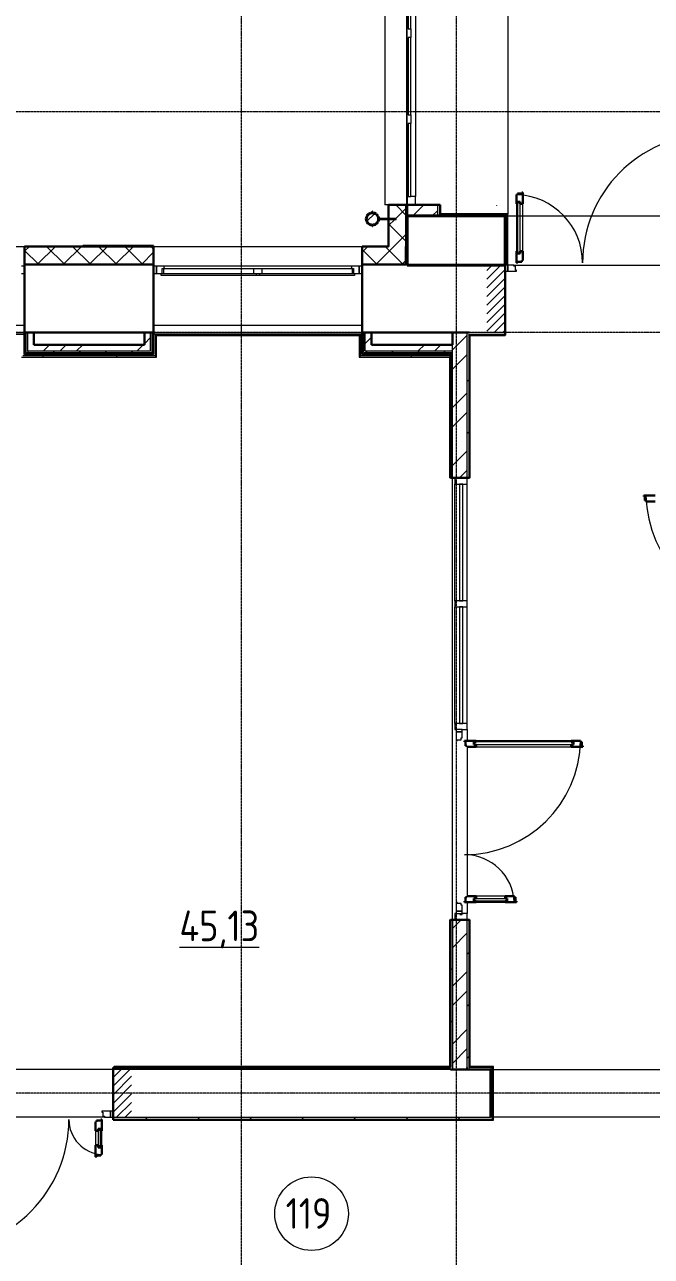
# Model space of a CAD drawing. Header units: millimetres. Extents: x -215207 to 92095, y -30385 to 123050.
# Drawn here: x -177950 to -172845, y -8287 to 1751 of the extents above; entities that cross this region are included whole.
import ezdxf

# ---------------------------------------------------------------- set-up
doc = ezdxf.new("R2010")
doc.units = ezdxf.units.MM
for name, pattern in [('ADSK_Линия сетки', [25, 20, -2.5, 0, -2.5]), ('ADSK_Невидимые', [5, 3, -2]), ('ADSK_Сверху', [4.5, 3, -1.5]), ('ADSK_Штриховая_ш2 п1_5', [4.5, 3, -1.5])]:
    doc.linetypes.add(name, pattern=pattern)
for name, color, linetype, lineweight in [('_ Окна', 7, 'Continuous', 9), ('Витраж', 7, 'Continuous', 9), ('Двери', 7, 'Continuous', 9), ('Линии', 7, 'Continuous', 9), ('Марки помещений', 7, 'Continuous', 20), ('Несущие колонны', 7, 'Continuous', 20), ('Обобщенные модели', 7, 'Continuous', 20), ('Ограждение', 7, 'Continuous', 9), ('Окна', 7, 'Continuous', 9), ('Оси', 7, 'Continuous', 9), ('Панели витража', 7, 'Continuous', 9), ('Перекрытие', 7, 'Continuous', 20), ('Стены внутренние', 7, 'Continuous', 20), ('Стены наружные', 7, 'Continuous', 20), ('Стены разрез', 7, 'Continuous', 30), ('Стены штриховка', 7, 'Continuous', 9)]:
    doc.layers.add(name, color=color, linetype=linetype, lineweight=lineweight)
doc.layers.add('Двери открывание', color=7, linetype='Continuous', lineweight=9, true_color=0xc0c0c0)
doc.styles.add('GOST Common_3', font='GOST_Common.ttf', dxfattribs={"width": 0.9, "height": 2.5})

# ---------------------------------------------------------------- blocks, each defined once
blk = doc.blocks.new('1 этаж 21082025')
at = {"layer": '_ Окна'}
for p, q in [((25110, -29130), (25110, -29725)), ((25130, -29725), (25130, -29130)), ((25110, -29725), (25130, -29725)), ((25130, -29795), (25110, -29795)), ((25110, -29795), (25110, -30425)), ((25130, -30425), (25130, -29795)), ((25110, -30425), (25130, -30425)), ((25130, -30495), (25110, -30495)), ((25110, -30495), (25110, -31090)), ((25130, -31090), (25130, -30495)), ((25110, -31090), (25130, -31090)), ((21985, -31660), (21960, -31660)), ((21960, -31718), (21985, -31718)), ((23060, -31660), (23035, -31660)), ((23035, -31718), (23060, -31718)), ((23060, -31718), (23060, -31660)), ((24735, -31660), (24710, -31660)), ((24710, -31660), (24710, -31718)), ((24710, -31718), (24735, -31718))]:
    blk.add_line(p, q, dxfattribs=at)
at = {"layer": '_ Окна', "lineweight": 18}
for p, q in [((25110, -31090), (25100, -31090)), ((25100, -31090), (25100, -31160)), ((25170, -31090), (25130, -31090)), ((25170, -31160), (25170, -31090)), ((23119, -31660), (23060, -31660)), ((23060, -31660), (23060, -31718)), ((23060, -31718), (23098, -31718)), ((23106, -31718), (23106, -31677)), ((23106, -31677), (23118, -31677)), ((23124, -31677), (23119, -31660)), ((24651, -31660), (24646, -31677)), ((24710, -31660), (24651, -31660)), ((24652, -31677), (24664, -31677)), ((24664, -31677), (24664, -31718)), ((24672, -31718), (24710, -31718)), ((24710, -31718), (24710, -31660))]:
    blk.add_line(p, q, dxfattribs=at)
at = {"layer": 'Витраж', "lineweight": 18}
for p, q in [((25490, -33385), (25490, -33435)), ((25590, -33385), (25490, -33385)), ((25590, -33435), (25590, -33385)), ((25490, -33435), (25590, -33435))]:
    blk.add_line(p, q, dxfattribs=at)
at = {"layer": 'Витраж'}
for p, q in [((25490, -34385), (25490, -33435)), ((25590, -34385), (25590, -33435)), ((25490, -35385), (25490, -34435)), ((25590, -35385), (25590, -34435))]:
    blk.add_line(p, q, dxfattribs=at)
at = {"layer": 'Витраж', "lineweight": 18, "extrusion": (0, 0, -1)}
for p, q in [((25490, -34385), (25490, -34435)), ((25590, -34385), (25490, -34385)), ((25590, -34435), (25590, -34385)), ((25490, -34435), (25590, -34435)), ((25490, -35385), (25490, -35435)), ((25590, -35385), (25490, -35385)), ((25590, -35435), (25590, -35385)), ((25490, -35435), (25500, -35435)), ((25550, -35435), (25590, -35435)), ((25490, -36935), (25490, -36985)), ((25500, -36935), (25490, -36935)), ((25590, -36935), (25550, -36935)), ((25590, -36985), (25590, -36935)), ((25490, -36985), (25590, -36985))]:
    blk.add_line(p, q, dxfattribs=at)
at = {"layer": 'Двери', "lineweight": 30}
for p, q in [((26000, -31076), (25992, -31076)), ((25992, -31076), (25992, -31152)), ((26034, -31067), (26000, -31067)), ((26000, -31067), (26000, -31076)), ((26042, -31058), (26034, -31058)), ((26034, -31058), (26034, -31067)), ((26042, -31152), (26042, -31058)), ((26001, -31152), (25992, -31152)), ((26001, -31134), (26001, -31152)), ((26022, -31134), (26001, -31134)), ((26022, -31152), (26022, -31134)), ((26042, -31152), (26022, -31152)), ((25992, -31538), (25992, -31632)), ((26001, -31538), (25992, -31538)), ((26001, -31556), (26001, -31538)), ((26022, -31556), (26001, -31556)), ((26022, -31538), (26022, -31556)), ((26042, -31538), (26022, -31538)), ((26034, -31623), (26034, -31614)), ((26034, -31614), (26042, -31614)), ((26042, -31614), (26042, -31538)), ((25992, -31632), (26000, -31632)), ((26000, -31632), (26000, -31623)), ((26000, -31623), (26034, -31623)), ((27122, -33527), (27028, -33527)), ((27028, -33527), (27028, -33535)), ((27028, -33535), (27037, -33535)), ((27037, -33535), (27037, -33569)), ((27037, -33569), (27046, -33569)), ((27046, -33569), (27046, -33577)), ((27046, -33577), (27122, -33577)), ((25662, -35527), (25568, -35527)), ((25568, -35527), (25568, -35535)), ((25568, -35535), (25577, -35535)), ((25577, -35535), (25577, -35569)), ((25662, -35536), (25662, -35527)), ((26514, -35527), (26438, -35527)), ((26438, -35536), (26438, -35527)), ((26514, -35535), (26514, -35527)), ((26523, -35535), (26514, -35535)), ((26523, -35569), (26523, -35535)), ((25577, -35569), (25586, -35569)), ((25586, -35569), (25586, -35577)), ((25586, -35577), (25662, -35577)), ((25644, -35536), (25662, -35536)), ((25644, -35557), (25644, -35536)), ((25662, -35557), (25644, -35557)), ((25662, -35577), (25662, -35557)), ((26456, -35536), (26438, -35536)), ((26438, -35557), (26456, -35557)), ((26438, -35577), (26438, -35557)), ((26438, -35577), (26532, -35577)), ((26456, -35557), (26456, -35536)), ((26532, -35569), (26523, -35569)), ((26532, -35577), (26532, -35569)), ((25577, -36835), (25568, -36835)), ((25568, -36835), (25568, -36843)), ((25577, -36801), (25577, -36835)), ((25586, -36801), (25577, -36801)), ((25662, -36793), (25586, -36793)), ((25586, -36793), (25586, -36801)), ((25662, -36813), (25644, -36813)), ((25644, -36813), (25644, -36834)), ((25644, -36834), (25662, -36834)), ((25662, -36793), (25662, -36813)), ((25662, -36834), (25662, -36843)), ((25974, -36793), (25898, -36793)), ((25898, -36793), (25898, -36813)), ((25898, -36813), (25916, -36813)), ((25898, -36834), (25898, -36843)), ((25916, -36834), (25898, -36834)), ((25916, -36813), (25916, -36834)), ((25974, -36801), (25974, -36793)), ((25983, -36801), (25974, -36801)), ((25983, -36835), (25983, -36801)), ((25992, -36835), (25983, -36835)), ((25992, -36843), (25992, -36835)), ((25568, -36843), (25662, -36843)), ((25898, -36843), (25992, -36843)), ((22571, -38631), (22563, -38631)), ((22563, -38631), (22563, -38707)), ((22571, -38622), (22571, -38631)), ((22605, -38622), (22571, -38622)), ((22613, -38613), (22605, -38613)), ((22605, -38613), (22605, -38622)), ((22613, -38707), (22613, -38613)), ((22563, -38707), (22583, -38707)), ((22583, -38707), (22583, -38689)), ((22583, -38689), (22604, -38689)), ((22604, -38689), (22604, -38707)), ((22604, -38707), (22613, -38707)), ((22563, -38823), (22563, -38917)), ((22563, -38823), (22583, -38823)), ((22583, -38823), (22583, -38841)), ((22583, -38841), (22604, -38841)), ((22604, -38823), (22613, -38823)), ((22604, -38841), (22604, -38823)), ((22613, -38899), (22613, -38823)), ((22563, -38917), (22571, -38917)), ((22571, -38917), (22571, -38908)), ((22571, -38908), (22605, -38908)), ((22605, -38908), (22605, -38899)), ((22605, -38899), (22613, -38899))]:
    blk.add_line(p, q, dxfattribs=at)
at = {"layer": 'Двери'}
for p, q in [((25992, -31152), (25992, -31538)), ((26001, -31134), (26001, -31556)), ((26022, -31134), (26001, -31134)), ((26022, -31556), (26022, -31134)), ((26042, -31538), (26042, -31152)), ((26001, -31556), (26022, -31556)), ((25900, -31650), (25900, -31700)), ((25920, -31650), (25900, -31650)), ((25900, -31700), (25920, -31700)), ((25920, -31700), (25920, -31650)), ((25969, -31650), (25920, -31650)), ((25920, -31650), (25920, -31700)), ((25920, -31700), (25992, -31700)), ((25969, -31658), (25969, -31650)), ((25983, -31658), (25969, -31658)), ((25983, -31692), (25983, -31658)), ((25992, -31692), (25983, -31692)), ((25992, -31700), (25992, -31692)), ((25550, -35435), (25500, -35435)), ((25500, -35435), (25500, -35455)), ((25500, -35455), (25550, -35455)), ((25550, -35455), (25500, -35455)), ((25500, -35455), (25500, -35527)), ((25500, -35527), (25508, -35527)), ((25508, -35527), (25508, -35518)), ((25508, -35518), (25542, -35518)), ((25542, -35518), (25542, -35504)), ((25542, -35504), (25550, -35504)), ((25550, -35455), (25550, -35435)), ((25550, -35504), (25550, -35455)), ((26438, -35527), (25662, -35527)), ((25644, -35536), (25644, -35557)), ((26456, -35536), (25644, -35536)), ((25644, -35557), (26456, -35557)), ((25662, -35577), (26438, -35577)), ((26456, -35557), (26456, -35536)), ((25644, -36813), (25916, -36813)), ((25644, -36834), (25644, -36813)), ((25916, -36834), (25644, -36834)), ((25898, -36793), (25662, -36793)), ((25916, -36813), (25916, -36834)), ((25508, -36843), (25500, -36843)), ((25500, -36843), (25500, -36915)), ((25550, -36915), (25500, -36915)), ((25500, -36915), (25500, -36935)), ((25500, -36915), (25550, -36915)), ((25500, -36935), (25550, -36935)), ((25508, -36852), (25508, -36843)), ((25542, -36852), (25508, -36852)), ((25542, -36866), (25542, -36852)), ((25550, -36866), (25542, -36866)), ((25550, -36915), (25550, -36866)), ((25550, -36935), (25550, -36915)), ((25662, -36843), (25898, -36843)), ((22685, -38545), (22613, -38545)), ((22613, -38545), (22613, -38553)), ((22705, -38545), (22685, -38545)), ((22685, -38545), (22685, -38595)), ((22685, -38595), (22685, -38545)), ((22705, -38595), (22705, -38545)), ((22613, -38553), (22622, -38553)), ((22622, -38553), (22622, -38587)), ((22622, -38587), (22636, -38587)), ((22636, -38587), (22636, -38595)), ((22636, -38595), (22685, -38595)), ((22685, -38595), (22705, -38595)), ((22563, -38707), (22563, -38823)), ((22583, -38689), (22583, -38841)), ((22604, -38689), (22583, -38689)), ((22604, -38841), (22604, -38689)), ((22613, -38823), (22613, -38707)), ((22583, -38841), (22604, -38841))]:
    blk.add_line(p, q, dxfattribs=at)
at = {"layer": 'Двери', "linetype": 'Continuous', "lineweight": 18}
for p, q in [((25750, -31694), (25794, -31650)), ((25750, -31764), (25864, -31650)), ((25750, -31835), (25900, -31685)), ((25750, -31906), (25900, -31756)), ((25750, -31976), (25900, -31826)), ((25750, -32047), (25900, -31897)), ((25750, -32118), (25900, -31968)), ((25750, -32189), (25900, -32039)), ((25809, -32200), (25900, -32109)), ((25880, -32200), (25900, -32180)), ((22841, -38205), (22705, -38341)), ((22770, -38205), (22705, -38270)), ((22855, -38261), (22705, -38411)), ((22855, -38332), (22705, -38482)), ((22855, -38403), (22705, -38553)), ((22855, -38474), (22734, -38595)), ((22855, -38544), (22804, -38595))]:
    blk.add_line(p, q, dxfattribs=at)
at = {"layer": 'Двери', "linetype": 'ADSK_Штриховая_ш2 п1_5'}
for p, q in [((25900, -31650), (25750, -31650)), ((25900, -32200), (25900, -31650)), ((25750, -32200), (25900, -32200)), ((22855, -38205), (22705, -38205)), ((22705, -38205), (22705, -38595)), ((22705, -38595), (22855, -38595))]:
    blk.add_line(p, q, dxfattribs=at)
at = {"layer": 'Двери открывание'}
for centre, radius, start, end in [((27576, -31632), 1046, 90.986, 180), ((25974, -31632), 556, 0, 88.1448), ((28012, -33509), 966, 181.0677, 270), ((25568, -35509), 946, 270, 358.9097), ((25568, -36861), 406, 2.541, 90), ((21279, -38613), 1066, 270.9675, 0), ((22631, -38613), 286, 180, 266.3916)]:
    blk.add_arc(centre, radius, start, end, dxfattribs=at)
at = {"layer": 'Линии', "linetype": 'ADSK_Невидимые'}
blk.add_line((25829, -31161), (25829, -31168), dxfattribs=at)
at = {"layer": 'Линии', "linetype": 'ADSK_Сверху'}
for p, q in [((25900, -31250), (27650, -31250)), ((25780, -38205), (27800, -38205)), ((27800, -38595), (25780, -38595))]:
    blk.add_line(p, q, dxfattribs=at)
at = {"layer": 'Марки помещений'}
blk.add_circle((24322, -39381), 300, dxfattribs=at)
at = {"layer": 'Несущие колонны', "lineweight": 40}
for p, q in [((25100, -31250), (25900, -31250)), ((25100, -31650), (25100, -31250)), ((25100, -31250), (25100, -31650)), ((25900, -31250), (25350, -31250)), ((25900, -31250), (25900, -31650)), ((25900, -31650), (25900, -31250)), ((25900, -31650), (25100, -31650)), ((25100, -31650), (25750, -31650)), ((25750, -31650), (25900, -31650))]:
    blk.add_line(p, q, dxfattribs=at)
at = {"layer": 'Несущие колонны'}
blk.add_line((25350, -31250), (25100, -31250), dxfattribs=at)
at = {"layer": 'Обобщенные модели'}
for p, q in [((24819, -31212), (24817, -31212)), ((24817, -31212), (24817, -31222)), ((24819, -31212), (24817, -31212)), ((24817, -31212), (24817, -31222)), ((24819, -31212), (24817, -31212)), ((24817, -31212), (24817, -31222)), ((24819, -31212), (24817, -31212)), ((24817, -31212), (24817, -31222)), ((24819, -31222), (24819, -31212)), ((24819, -31222), (24819, -31212)), ((24819, -31222), (24819, -31212)), ((24819, -31222), (24819, -31212)), ((24817, -31224), (24817, -31222)), ((24819, -31224), (24817, -31224)), ((24819, -31222), (24819, -31224)), ((25010, -31271), (24870, -31271)), ((24870, -31271), (24870, -31273)), ((24870, -31275), (24870, -31278)), ((24870, -31278), (25010, -31278)), ((25010, -31278), (25010, -31271)), ((24817, -31326), (24817, -31324)), ((24817, -31324), (24819, -31324)), ((24817, -31326), (24817, -31336)), ((24817, -31326), (24817, -31336)), ((24817, -31326), (24817, -31336)), ((24817, -31326), (24817, -31336)), ((24817, -31336), (24819, -31336)), ((24817, -31336), (24819, -31336)), ((24817, -31336), (24819, -31336)), ((24817, -31336), (24819, -31336)), ((24819, -31324), (24819, -31326)), ((24819, -31336), (24819, -31326)), ((24819, -31336), (24819, -31326)), ((24819, -31336), (24819, -31326)), ((24819, -31336), (24819, -31326))]:
    blk.add_line(p, q, dxfattribs=at)
at = {"layer": 'Обобщенные модели', "linetype": 'Continuous', "lineweight": 9}
blk.add_line((24773, -31293), (24837, -31230), dxfattribs=at)
at = {"layer": 'Обобщенные модели'}
for radius, start, end in [(52, 0, 180), (52, 180, 0), (50, 0, 180), (50, 180, 0)]:
    blk.add_arc((24818, -31274), radius, start, end, dxfattribs=at)
at = {"layer": 'Обобщенные модели', "lineweight": 40}
for start, end in [(156.6941, 180), (180, 203.3059), (130.583, 152.8285), (207.1715, 227.9826), (103.6312, 126.2008), (233.7992, 256.3688), (78.9964, 101.0036), (53.7992, 76.3688), (283.6312, 306.2008), (27.1715, 49.417), (310.583, 332.8285), (0, 23.3059), (336.6941, 0), (258.9964, 281.0036)]:
    blk.add_arc((24818, -31274), 50, start, end, dxfattribs=at)
at = {"layer": 'Ограждение'}
for p, q in [((25920, -27845), (25920, -31235)), ((25920, -31235), (25915, -31235)), ((23060, -32225), (23050, -32215)), ((23050, -32215), (23050, -32390)), ((24710, -32225), (24720, -32215)), ((24720, -32390), (24720, -32215)), ((25615, -32225), (25610, -32220)), ((25900, -32220), (25900, -32225)), ((23060, -32400), (23060, -32225)), ((23060, -32225), (24710, -32225)), ((24710, -32225), (24710, -32400)), ((25615, -33385), (25615, -32225)), ((25615, -32225), (25900, -32225)), ((21960, -32400), (23060, -32400)), ((23050, -32390), (21970, -32390)), ((23060, -32400), (23050, -32390)), ((24710, -32400), (24720, -32390)), ((24710, -32400), (25445, -32400)), ((25455, -32390), (24720, -32390)), ((25455, -32390), (25445, -32400)), ((25445, -32400), (25445, -33385)), ((25455, -33385), (25445, -33385)), ((25615, -33385), (25610, -33385)), ((25445, -36985), (25455, -36985)), ((25445, -36985), (25445, -38180)), ((25610, -36985), (25615, -36985)), ((25615, -38180), (25615, -36985)), ((22715, -38190), (22715, -38180)), ((25445, -38180), (22715, -38180)), ((25445, -38180), (25455, -38190)), ((25615, -38180), (25610, -38185)), ((25805, -38180), (25615, -38180)), ((25805, -38180), (25800, -38185)), ((25805, -38620), (25805, -38180)), ((22715, -38620), (22715, -38615)), ((22715, -38620), (25805, -38620)), ((25805, -38620), (25800, -38615))]:
    blk.add_line(p, q, dxfattribs=at)
at = {"layer": 'Ограждение', "linetype": 'Continuous'}
for p, q in [((23336, -32225), (23336, -32215)), ((23936, -32225), (23936, -32215)), ((24536, -32225), (24536, -32215)), ((25736, -32225), (25736, -32220)), ((22136, -32400), (22136, -32390)), ((22736, -32400), (22736, -32390)), ((25136, -32400), (25136, -32390)), ((25445, -32760), (25455, -32760)), ((25610, -32760), (25615, -32760)), ((25445, -33360), (25455, -33360)), ((25610, -33360), (25615, -33360)), ((25445, -37560), (25455, -37560)), ((25610, -37560), (25615, -37560)), ((22736, -38190), (22736, -38180)), ((23336, -38190), (23336, -38180)), ((23936, -38190), (23936, -38180)), ((24536, -38190), (24536, -38180)), ((25136, -38190), (25136, -38180)), ((25445, -38160), (25455, -38160)), ((25610, -38160), (25615, -38160)), ((25736, -38185), (25736, -38180)), ((22736, -38620), (22736, -38615)), ((23336, -38620), (23336, -38615)), ((23936, -38620), (23936, -38615)), ((24536, -38620), (24536, -38615)), ((25136, -38620), (25136, -38615)), ((25736, -38620), (25736, -38615))]:
    blk.add_line(p, q, dxfattribs=at)
at = {"layer": 'Окна'}
for p, q in [((24920, -29060), (24920, -31160)), ((25099, -31160), (25099, -29060)), ((25100, -31090), (25100, -29130)), ((25170, -29130), (25170, -31090)), ((25130, -29725), (25130, -29795)), ((25130, -30425), (25130, -30495)), ((24950, -31160), (24920, -31160)), ((23098, -31718), (23870, -31718)), ((23098, -31735), (23098, -31718)), ((23118, -31677), (23850, -31677)), ((23118, -31718), (23118, -31677)), ((24651, -31660), (23119, -31660)), ((23850, -31677), (23920, -31677)), ((23850, -31677), (23850, -31718)), ((23870, -31718), (23900, -31718)), ((23870, -31718), (23870, -31735)), ((23900, -31718), (24672, -31718)), ((23900, -31735), (23900, -31718)), ((23920, -31677), (24652, -31677)), ((23920, -31718), (23920, -31677)), ((24652, -31677), (24652, -31718)), ((24672, -31718), (24672, -31735)), ((23870, -31735), (23098, -31735)), ((23900, -31735), (23870, -31735)), ((24672, -31735), (23900, -31735))]:
    blk.add_line(p, q, dxfattribs=at)
at = {"layer": 'Оси', "linetype": 'ADSK_Линия сетки'}
for p, q in [((23750, 5351), (23750, -60626)), ((25500, 5351), (25500, -60626)), ((62867, -30400), (-14072, -30400)), ((62867, -32200), (-14072, -32200)), ((62867, -38400), (-14072, -38400))]:
    blk.add_line(p, q, dxfattribs=at)
at = {"layer": 'Панели витража', "lineweight": 18}
for p, q in [((25528, -33435), (25528, -34385)), ((25553, -33435), (25528, -33435)), ((25553, -34385), (25553, -33435)), ((25528, -34385), (25553, -34385)), ((25528, -34435), (25528, -35385)), ((25553, -34435), (25528, -34435)), ((25553, -35385), (25553, -34435)), ((25528, -35385), (25553, -35385))]:
    blk.add_line(p, q, dxfattribs=at)
at = {"layer": 'Перекрытие', "color": 49, "true_color": 0x464646}
blk.add_line((25969, -31650), (27581, -31650), dxfattribs=at)
at = {"layer": 'Стены внутренние', "lineweight": 30}
for p, q in [((24948, -31160), (24948, -31272)), ((25090, -31160), (24948, -31160)), ((24948, -31277), (24948, -31498)), ((23035, -31498), (21985, -31498)), ((21985, -31498), (21985, -31640)), ((23035, -31640), (23035, -31498)), ((24948, -31498), (24735, -31498)), ((24735, -31498), (24735, -31640)), ((25100, -31498), (25090, -31498)), ((21985, -31650), (21985, -32200)), ((23035, -32200), (23035, -31650)), ((24735, -31650), (24735, -32200)), ((25900, -31650), (25100, -31650)), ((25900, -32200), (25900, -31650)), ((22060, -32200), (22960, -32200)), ((24810, -32200), (25470, -32200)), ((22705, -38205), (22705, -38595)), ((25780, -38205), (25590, -38205))]:
    blk.add_line(p, q, dxfattribs=at)
at = {"layer": 'Стены внутренние', "linetype": 'Continuous', "lineweight": 9}
for p, q in [((25006, -31272), (25090, -31188)), ((25090, -31242), (25010, -31162)), ((24950, -31328), (25001, -31278)), ((25090, -31454), (24950, -31314)), ((24990, -31500), (25090, -31400)), ((21987, -31534), (22021, -31500)), ((22093, -31640), (22233, -31500)), ((22132, -31498), (22131, -31500)), ((22306, -31640), (22166, -31500)), ((22305, -31640), (22445, -31500)), ((22518, -31640), (22378, -31500)), ((22517, -31640), (22657, -31500)), ((22730, -31640), (22590, -31500)), ((22729, -31640), (22869, -31500)), ((22943, -31640), (22803, -31500)), ((23033, -31518), (23015, -31500)), ((24737, -31541), (24778, -31500)), ((24850, -31640), (24990, -31500)), ((25064, -31640), (24924, -31500)), ((22094, -31640), (21987, -31533)), ((22941, -31640), (23033, -31548)), ((24852, -31640), (24737, -31525)), ((25062, -31640), (25100, -31602))]:
    blk.add_line(p, q, dxfattribs=at)
at = {"layer": 'Стены внутренние'}
for p, q in [((20285, -31498), (21985, -31498)), ((23035, -31498), (24735, -31498)), ((25100, -31640), (25100, -31574)), ((23035, -31650), (21985, -31650)), ((25100, -31650), (24735, -31650)), ((25090, -31640), (25100, -31640)), ((20285, -32140), (21985, -32140)), ((23035, -32140), (24735, -32140)), ((25605, -32200), (25900, -32200)), ((25455, -38205), (17820, -38205)), ((22636, -38595), (21274, -38595)), ((22705, -38595), (25780, -38595))]:
    blk.add_line(p, q, dxfattribs=at)
at = {"layer": 'Стены наружные', "lineweight": 30}
for p, q in [((25370, -31160), (25090, -31160)), ((25100, -31574), (25100, -31160)), ((25370, -31235), (25370, -31160)), ((25350, -31250), (25900, -31250)), ((25365, -31235), (25915, -31235)), ((25900, -31250), (25900, -31650)), ((25915, -31650), (25915, -31235)), ((23035, -31493), (22460, -31493)), ((22460, -31493), (22460, -31498)), ((23035, -31498), (23035, -31493)), ((25090, -31498), (25090, -31640)), ((21985, -31640), (21985, -31650)), ((23035, -31650), (23035, -31640)), ((24735, -31640), (24735, -31650)), ((25100, -31650), (25100, -31640)), ((22060, -32200), (21985, -32200)), ((21985, -32200), (21985, -32380)), ((22060, -32300), (22060, -32200)), ((22960, -32200), (22960, -32300)), ((23035, -32200), (22960, -32200)), ((23035, -32380), (23035, -32200)), ((24810, -32200), (24735, -32200)), ((24735, -32200), (24735, -32380)), ((24810, -32300), (24810, -32200)), ((25470, -32200), (25470, -32300)), ((25605, -32200), (25470, -32200)), ((25605, -32220), (25605, -32215)), ((25610, -32220), (25900, -32220)), ((25610, -33385), (25610, -32220)), ((25900, -32220), (25900, -32200)), ((22960, -32300), (22060, -32300)), ((25470, -32300), (24810, -32300)), ((21985, -32375), (23035, -32375)), ((23035, -32375), (21985, -32375)), ((21985, -32380), (23035, -32380)), ((24735, -32375), (25470, -32375)), ((25470, -32375), (24735, -32375)), ((24735, -32380), (25455, -32380)), ((25455, -32380), (25455, -33385)), ((25455, -33385), (25610, -33385)), ((25610, -36985), (25455, -36985)), ((25455, -36985), (25455, -38190)), ((25610, -38185), (25610, -36985)), ((25455, -38190), (22705, -38190)), ((22705, -38190), (22705, -38205)), ((25455, -38205), (25590, -38205)), ((25590, -38205), (25590, -38190)), ((25610, -38190), (25605, -38190)), ((25800, -38185), (25610, -38185)), ((25795, -38190), (25780, -38190)), ((25780, -38205), (25780, -38595)), ((25795, -38595), (25795, -38190)), ((25800, -38615), (25800, -38185)), ((22705, -38595), (22705, -38615)), ((22705, -38615), (25800, -38615))]:
    blk.add_line(p, q, dxfattribs=at)
at = {"layer": 'Стены наружные', "linetype": 'Continuous', "lineweight": 9}
for p, q in [((25100, -31160), (25090, -31160)), ((25146, -31250), (25236, -31160)), ((25304, -31250), (25350, -31204)), ((25365, -31196), (25370, -31191)), ((25100, -31260), (25090, -31260)), ((25665, -31250), (25680, -31235)), ((25100, -31360), (25090, -31360)), ((23035, -31498), (23032, -31493)), ((25100, -31460), (25090, -31460)), ((25900, -31439), (25915, -31424)), ((25100, -31560), (25090, -31560)), ((23010, -32208), (23018, -32200)), ((25470, -32341), (25590, -32221)), ((25614, -32220), (25619, -32215)), ((25685, -32220), (25690, -32215)), ((25755, -32220), (25760, -32215)), ((25826, -32220), (25831, -32215)), ((25897, -32220), (25900, -32217)), ((22138, -32350), (22188, -32300)), ((22273, -32350), (22323, -32300)), ((22408, -32350), (22458, -32300)), ((22901, -32350), (22951, -32300)), ((22960, -32291), (23010, -32241)), ((24760, -32288), (24810, -32238)), ((25191, -32350), (25241, -32300)), ((25326, -32350), (25376, -32300)), ((25605, -32229), (25610, -32224)), ((25605, -32300), (25610, -32295)), ((21989, -32380), (21994, -32375)), ((21994, -32375), (22007, -32363)), ((22007, -32363), (22019, -32350)), ((22206, -32375), (22219, -32363)), ((22219, -32363), (22231, -32350)), ((22413, -32380), (22418, -32375)), ((22418, -32375), (22431, -32363)), ((22431, -32363), (22443, -32350)), ((22630, -32375), (22643, -32363)), ((22643, -32363), (22655, -32350)), ((22838, -32380), (22843, -32375)), ((22843, -32375), (22855, -32363)), ((22855, -32363), (22868, -32350)), ((24752, -32375), (24764, -32363)), ((24764, -32363), (24777, -32350)), ((24959, -32380), (24964, -32375)), ((24964, -32375), (24976, -32363)), ((24976, -32363), (24989, -32350)), ((25176, -32375), (25189, -32363)), ((25189, -32363), (25201, -32350)), ((25383, -32380), (25388, -32375)), ((25388, -32375), (25401, -32363)), ((25401, -32363), (25413, -32350)), ((25461, -32350), (25470, -32341)), ((25470, -32498), (25590, -32378)), ((25605, -32370), (25610, -32365)), ((25605, -32441), (25610, -32436)), ((25605, -32512), (25610, -32507)), ((25590, -32597), (25605, -32582)), ((25605, -32582), (25610, -32577)), ((25455, -32732), (25470, -32717)), ((25470, -32812), (25590, -32692)), ((25605, -32653), (25610, -32648)), ((25605, -32724), (25610, -32719)), ((25605, -32795), (25610, -32790)), ((25470, -32969), (25590, -32849)), ((25605, -32865), (25610, -32860)), ((25590, -33022), (25605, -33007)), ((25605, -32936), (25610, -32931)), ((25605, -33007), (25610, -33002)), ((25605, -33077), (25610, -33072)), ((25455, -33157), (25470, -33142)), ((25470, -33284), (25590, -33164)), ((25605, -33148), (25610, -33143)), ((25605, -33219), (25610, -33214)), ((25526, -33385), (25590, -33321)), ((25605, -33290), (25610, -33285)), ((25605, -33360), (25610, -33355)), ((25470, -37056), (25541, -36985)), ((25605, -37037), (25610, -37032)), ((25470, -37213), (25590, -37093)), ((25605, -37108), (25610, -37103)), ((25605, -37179), (25610, -37174)), ((25590, -37264), (25605, -37249)), ((25605, -37249), (25610, -37244)), ((25605, -37320), (25610, -37315)), ((25455, -37399), (25470, -37384)), ((25470, -37527), (25590, -37407)), ((25605, -37391), (25610, -37386)), ((25605, -37461), (25610, -37456)), ((25605, -37532), (25610, -37527)), ((25470, -37684), (25590, -37564)), ((25605, -37603), (25610, -37598)), ((25590, -37689), (25605, -37674)), ((25605, -37674), (25610, -37669)), ((25605, -37744), (25610, -37739)), ((25455, -37824), (25470, -37809)), ((25605, -37815), (25610, -37810)), ((25470, -37998), (25590, -37878)), ((25605, -37886), (25610, -37881)), ((25470, -38156), (25590, -38036)), ((25605, -37956), (25610, -37951)), ((25605, -38027), (25610, -38022)), ((25590, -38113), (25605, -38098)), ((25605, -38098), (25610, -38093)), ((22952, -38205), (22967, -38190)), ((23377, -38205), (23392, -38190)), ((23801, -38205), (23816, -38190)), ((24225, -38205), (24240, -38190)), ((24649, -38205), (24664, -38190)), ((25074, -38205), (25089, -38190)), ((25605, -38169), (25610, -38164)), ((25654, -38190), (25659, -38185)), ((25725, -38190), (25730, -38185)), ((25795, -38191), (25796, -38190)), ((25796, -38190), (25800, -38186)), ((25780, -38347), (25795, -38332)), ((25795, -38261), (25800, -38256)), ((25795, -38332), (25800, -38327)), ((25795, -38403), (25800, -38398)), ((25795, -38474), (25800, -38469)), ((25795, -38544), (25800, -38539)), ((22754, -38615), (22759, -38610)), ((22825, -38615), (22830, -38610)), ((22896, -38615), (22901, -38610)), ((22967, -38615), (22972, -38610)), ((22972, -38610), (22987, -38595)), ((23037, -38615), (23042, -38610)), ((23108, -38615), (23113, -38610)), ((23179, -38615), (23184, -38610)), ((23249, -38615), (23254, -38610)), ((23320, -38615), (23325, -38610)), ((23391, -38615), (23396, -38610)), ((23396, -38610), (23411, -38595)), ((23462, -38615), (23467, -38610)), ((23532, -38615), (23537, -38610)), ((23603, -38615), (23608, -38610)), ((23674, -38615), (23679, -38610)), ((23744, -38615), (23749, -38610)), ((23815, -38615), (23820, -38610)), ((23820, -38610), (23835, -38595)), ((23886, -38615), (23891, -38610)), ((23956, -38615), (23961, -38610)), ((24027, -38615), (24032, -38610)), ((24098, -38615), (24103, -38610)), ((24169, -38615), (24174, -38610)), ((24239, -38615), (24244, -38610)), ((24244, -38610), (24259, -38595)), ((24310, -38615), (24315, -38610)), ((24381, -38615), (24386, -38610)), ((24451, -38615), (24456, -38610)), ((24522, -38615), (24527, -38610)), ((24593, -38615), (24598, -38610)), ((24664, -38615), (24669, -38610)), ((24669, -38610), (24684, -38595)), ((24734, -38615), (24739, -38610)), ((24805, -38615), (24810, -38610)), ((24876, -38615), (24881, -38610)), ((24946, -38615), (24951, -38610)), ((25017, -38615), (25022, -38610)), ((25088, -38615), (25093, -38610)), ((25093, -38610), (25108, -38595)), ((25159, -38615), (25164, -38610)), ((25229, -38615), (25234, -38610)), ((25300, -38615), (25305, -38610)), ((25371, -38615), (25376, -38610)), ((25441, -38615), (25446, -38610)), ((25512, -38615), (25517, -38610)), ((25517, -38610), (25532, -38595)), ((25583, -38615), (25588, -38610)), ((25654, -38615), (25659, -38610)), ((25724, -38615), (25729, -38610)), ((25795, -38615), (25800, -38610)), ((25795, -38615), (25795, -38615))]:
    blk.add_line(p, q, dxfattribs=at)
at = {"layer": 'Стены наружные'}
for p, q in [((25100, -31250), (25350, -31250)), ((20285, -32200), (21985, -32200)), ((21985, -32215), (20285, -32215)), ((23035, -32200), (24735, -32200)), ((24735, -32215), (23035, -32215)), ((25470, -36985), (25470, -33385)), ((25590, -35435), (25590, -35527)), ((25590, -35577), (25590, -36793)), ((25590, -36843), (25590, -36935))]:
    blk.add_line(p, q, dxfattribs=at)
at = {"layer": 'Стены разрез'}
for p, q in [((25530, -36935), (25530, -36940)), ((25530, -36940), (25550, -36940)), ((25550, -36940), (25550, -36935))]:
    blk.add_line(p, q, dxfattribs=at)
at = {"layer": 'Стены штриховка'}
for p, q in [((24950, -31272), (24950, -31162)), ((24950, -31162), (25090, -31162)), ((25090, -31498), (25090, -31160)), ((25350, -31250), (25350, -31160)), ((25365, -31160), (25365, -31250)), ((24950, -31500), (24950, -31277)), ((23033, -31500), (21987, -31500)), ((21987, -31500), (21987, -31574)), ((23033, -31574), (23033, -31500)), ((24737, -31500), (24737, -31574)), ((24950, -31500), (24737, -31500)), ((24948, -31498), (24950, -31498)), ((21985, -31574), (21987, -31574)), ((23033, -31574), (23035, -31574)), ((24735, -31574), (24737, -31574)), ((21985, -31640), (23035, -31640)), ((24735, -31640), (25090, -31640)), ((21998, -32363), (21998, -32200)), ((22010, -32350), (22010, -32200)), ((23010, -32350), (23010, -32200)), ((23023, -32363), (23023, -32200)), ((24748, -32363), (24748, -32200)), ((24760, -32350), (24760, -32200)), ((25590, -33385), (25590, -32200)), ((25605, -32215), (25900, -32215)), ((25605, -33385), (25605, -32220)), ((25470, -33385), (25470, -32300)), ((21998, -32363), (23023, -32363)), ((22010, -32350), (23010, -32350)), ((24748, -32363), (25470, -32363)), ((24760, -32350), (25470, -32350)), ((25470, -36985), (25470, -38205)), ((25590, -38190), (25590, -36985)), ((25605, -38190), (25605, -36985)), ((25780, -38190), (25610, -38190)), ((22705, -38610), (25795, -38610)), ((25795, -38610), (25795, -38595))]:
    blk.add_line(p, q, dxfattribs=at)
at = {"layer": 'Марки помещений', "style": 'GOST Common_3', "width": 0.9}
for s, p in [('%%U45,13', (23246, -37160)), ('119', (24111, -39504))]:
    blk.add_text(s, height=250, dxfattribs=at).set_placement(p)

msp = doc.modelspace()

# ---------------------------------------------------------------- block references
msp.add_blockref('1 этаж 21082025', (-199934.8, 31441.4))

doc.saveas('drawing.dxf')
